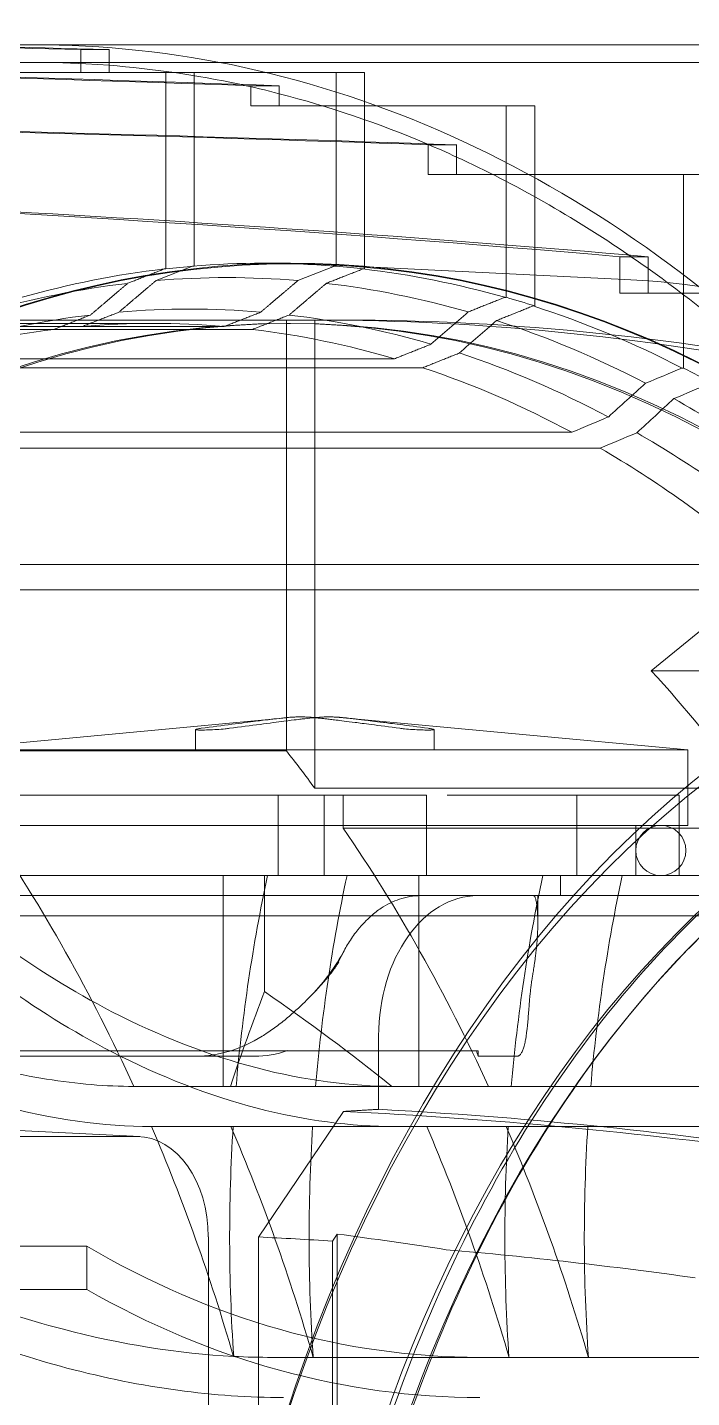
# Model space of a CAD drawing. Header units: millimetres. Extents: x -6314 to 11113, y -129 to 3675.
# Drawn here: x -4010.26 to -4003.64, y 2221.35 to 2235 of the extents above; entities that cross this region are included whole.
import ezdxf

# ---------------------------------------------------------------- set-up
doc = ezdxf.new("R2010")
doc.units = ezdxf.units.MM
doc.layers.add('Equipment', color=123, linetype='Continuous')

# ---------------------------------------------------------------- blocks, each defined once
blk = doc.blocks.new('A$C161d446f')
at = {"layer": 'Equipment', "linetype": 'Continuous', "lineweight": 0, "extrusion": (0, 1, 0)}
for p, q in [((-61.942, 557.337), (-69.579, 557.337)), ((-62.678, 557.06), (-62.678, 557.29)), ((-62.678, 557.29), (-62.395, 557.29)), ((-62.395, 557.29), (-62.395, 557.06)), ((-61.942, 557.161), (-69.579, 557.161)), ((-65.223, 555.104), (-65.223, 557.06)), ((-65.223, 557.06), (-63.335, 557.06)), ((-64.94, 555.132), (-64.94, 557.06)), ((-64.375, 556.73), (-64.375, 556.93)), ((-64.375, 556.93), (-64.092, 556.93)), ((-64.092, 556.93), (-64.092, 556.73)), ((-63.526, 557.06), (-63.526, 555.132)), ((-63.335, 557.06), (-62.678, 557.06)), ((-63.243, 557.06), (-63.243, 555.104)), ((-62.395, 557.06), (-62.678, 557.06)), ((-62.395, 557.06), (-60.981, 557.06)), ((-66.92, 554.736), (-66.92, 556.73)), ((-66.92, 556.73), (-64.802, 556.73)), ((-66.637, 554.821), (-66.637, 556.73)), ((-64.802, 556.73), (-64.375, 556.73)), ((-64.092, 556.73), (-64.375, 556.73)), ((-66.142, 556.045), (-66.142, 556.34)), ((-66.142, 556.34), (-65.86, 556.34)), ((-65.86, 556.34), (-65.86, 556.045)), ((-68.688, 556.045), (-66.503, 556.045)), ((-68.405, 554.117), (-68.405, 556.045)), ((-66.503, 556.045), (-66.142, 556.045)), ((-65.86, 556.045), (-66.142, 556.045)), ((-68.052, 554.864), (-68.052, 555.226)), ((-68.052, 555.226), (-67.769, 555.226)), ((-67.769, 555.226), (-67.769, 554.864)), ((-64.488, 555.161), (-64.445, 555.161)), ((-64.445, 555.161), (-64.217, 555.161)), ((-67.818, 555), (-64.912, 555.143)), ((-65.223, 555.104), (-65.207, 555.104)), ((-64.924, 555.132), (-64.94, 555.132)), ((-64.56, 554.989), (-64.924, 555.132)), ((-63.526, 555.132), (-63.51, 555.132)), ((-63.51, 555.132), (-63.146, 554.989)), ((-63.227, 555.104), (-63.243, 555.104)), ((-70.597, 554.864), (-68.381, 554.864)), ((-68.381, 554.864), (-68.052, 554.864)), ((-67.769, 554.864), (-68.052, 554.864)), ((-66.621, 554.821), (-66.637, 554.821)), ((-66.92, 554.736), (-66.904, 554.736)), ((-65.011, 554.595), (-61.122, 554.595)), ((-64.728, 549.932), (-64.728, 554.595)), ((-64.488, 554.561), (-64.445, 554.561)), ((-64.445, 554.595), (-64.445, 550.304)), ((-64.108, 554.502), (-39.697, 554.502)), ((-52.212, 554.531), (-63.825, 554.531)), ((-63.118, 554.561), (-50.869, 554.561)), ((-38.903, 554.209), (-65.522, 554.209)), ((-68.389, 554.117), (-68.405, 554.117)), ((-65.805, 554.12), (-39.185, 554.12)), ((-45.013, 553.477), (-67.29, 553.477)), ((-67.573, 553.319), (-58.506, 553.319)), ((-42.579, 552.159), (-69.199, 552.159)), ((-69.482, 551.909), (-42.862, 551.909)), ((-68.082, 551.101), (-69.042, 551.885)), ((-68.082, 551.101), (-70.291, 551.101)), ((-65.011, 550.634), (-68.448, 550.312)), ((-65.918, 550.516), (-65.918, 550.312)), ((-64.445, 550.634), (-61.334, 550.342)), ((-63.538, 550.516), (-63.538, 550.312)), ((-68.448, 550.312), (-61.66, 550.312)), ((-68.448, 549.561), (-68.448, 550.312)), ((-60.91, 550.304), (-64.445, 550.304)), ((-64.728, 549.932), (-69.042, 549.932)), ((-68.359, 549.561), (-68.359, 549.861)), ((-68.359, 549.861), (-67.341, 549.861)), ((-66.047, 549.861), (-67.341, 549.861)), ((-67.341, 549.861), (-67.341, 549.061)), ((-65.841, 549.861), (-64.823, 549.861)), ((-65.841, 549.061), (-65.841, 549.861)), ((-65.011, 549.534), (-65.011, 549.861)), ((-64.823, 549.861), (-64.823, 549.061)), ((-61.476, 549.861), (-64.823, 549.861)), ((-64.365, 549.861), (-64.365, 549.061)), ((-61.66, 549.561), (-68.448, 549.561)), ((-68.359, 549.484), (-68.359, 549.561)), ((-67.928, 549.561), (-67.928, 549.061)), ((-69.324, 549.534), (-68.359, 549.534)), ((-68.359, 549.534), (-65.011, 549.534)), ((-68.359, 549.138), (-68.359, 549.484)), ((-68.89, 549.061), (-67.132, 549.061)), ((-68.359, 549.061), (-68.359, 549.138)), ((-67.177, 548.861), (-67.177, 549.061)), ((-67.132, 549.061), (-56.265, 549.061)), ((-65.767, 549.061), (-65.767, 546.961)), ((-64.227, 549.061), (-64.227, 547.905)), ((-63.815, 546.961), (-63.815, 549.061)), ((-58.061, 548.861), (-73.352, 548.861)), ((-66.951, 548.861), (-66.951, 548.588)), ((-72.718, 548.661), (-57.586, 548.661)), ((-65.365, 547.461), (-65.365, 546.732)), ((-66.357, 547.261), (-66.746, 547.261)), ((-66.357, 547.261), (-66.357, 547.316)), ((-66.357, 547.316), (-61.9, 547.316)), ((-51.788, 547.261), (-64.129, 547.261)), ((-61.9, 547.316), (-55.372, 547.316)), ((-73.85, 546.961), (-65.527, 546.961)), ((-63.944, 546.961), (-65.527, 546.961)), ((-62.924, 546.961), (-63.944, 546.961)), ((-64.166, 545.46), (-65.015, 546.711)), ((-62.985, 546.46), (-58.121, 546.701)), ((-65.527, 546.561), (-73.85, 546.561)), ((-65.527, 546.561), (-63.914, 546.561)), ((-63.914, 546.561), (-63.101, 546.561)), ((-52.354, 546.461), (-62.96, 546.461)), ((-64.952, 545.489), (-64.952, 530.433)), ((-64.952, 545.489), (-64.904, 545.419)), ((-64.166, 545.46), (-64.166, 530.462)), ((-63.668, 545.461), (-63.668, 530.461)), ((-64.904, 545.419), (-64.904, 530.503)), ((-60.029, 545.37), (-62.455, 545.37)), ((-62.455, 545.37), (-62.455, 544.937)), ((-62.455, 544.937), (-60.176, 544.937)), ((-74.196, 544.261), (-66.374, 544.261)), ((-64.304, 544.261), (-66.374, 544.261)), ((-63.92, 544.271), (-63.918, 544.271))]:
    blk.add_line(p, q, dxfattribs=at)
at = {"layer": 'Equipment', "linetype": 'Continuous', "lineweight": 0, "extrusion": (0, 0, -1)}
for start, end in [(270, 90), (90, 270)]:
    blk.add_arc((68.178, 549.311), 0.25, start, end, dxfattribs=at)
at = {"layer": 'Equipment', "linetype": 'Continuous', "lineweight": 0}
for centre, major_axis, ratio, start_param, end_param in [((-61.942, 537.961), (0, 19.376), 0.707107, -0.040975, 0.577104), ((-61.942, 537.961), (0, -19.2), 0.707107, 0, 3.195786), ((-52.212, -252.682), (0, 810.1), 0.707107, 0, 0.017777), ((-46.485, -458.277), (0, 1015.512), 0.707107, 0.014279, 0.024522), ((-61.942, 537.961), (0, 19.2), 0.707107, 0.054193, 0.150667), ((-61.942, 537.961), (0, 19.2), 0.707107, 0.150667, 0.180139), ((-61.942, 537.961), (0, 19.2), 0.707107, 0.180139, 0.291521), ((-48.111, -473.166), (0, 1029.813), 0.707107, 0.013614, 0.024376), ((-64.488, 537.961), (0, 17.193), 0.707107, -0.647071, 0.647071), ((-61.942, 537.961), (0, 19.2), 0.707107, 0.291521, 0.314536), ((-64.445, 537.961), (0, 16.6), 0.707107, -3.926991, 2.356194), ((-61.942, 537.961), (0, 19.2), 0.707107, 0.314536, 0.450788), ((-50.02, 143.646), (0, 412.345), 0.707107, 0, 0.060909), ((-61.942, 537.961), (0, -19.2), 0.707107, -2.690804, -2.674827), ((-61.942, 537.961), (0, -19.2), 0.707107, -2.674827, -2.583637), ((-64.233, 537.961), (0, 17.2), 0.707107, 0.058172, 0.081485), ((-64.233, 537.961), (0, 17.2), 0.707107, -0.081485, -0.058172), ((-64.233, 537.961), (0, 17.2), 0.707107, 0.198985, 0.222768), ((-715.294, -944.426), (0, 1757.783), 0.707107, -0.549753, -0.549403), ((-64.728, 505.395), (0, 49.2), 0.707107, 0, 0.146869), ((-64.233, 537.961), (0, 17.2), 0.707107, 0.350134, 0.375007), ((-421.299, -1138.437), (0, 1764.605), 0.707107, -0.287052, -0.286748), ((-270.134, 106.989), (0, 530.55), 0.707107, -0.570107, -0.568932), ((-390.777, -990.332), (0, 1610.166), 0.707107, -0.288088, -0.287755), ((-73.38, 537.961), (0, 13.876), 0.707107, -3.141592653589998, 3.141592653589588), ((-73.256, 537.961), (0, 13.7), 0.707107, -3.141592653589998, 3.141592653589588), ((-73.626, 537.961), (0, 12.913), 0.707107, -3.141592653589998, 3.141592653589588), ((-73.751, 537.961), (0, 12.794), 0.707107, -3.141592653589998, 3.141592653589588), ((-56.596, 537.961), (0, -16.6), 0.707107, -2.409168, -2.376268), ((-56.596, 537.961), (0, -16.6), 0.707107, -2.342294, -2.143812), ((-75.391, 545.46), (0, 12.4), 0.707107, -1.449476, -1.276175), ((-72.648, 545.46), (0, 12.4), 0.707107, -1.449476, -1.276175), ((-62.659, 456.716), (0, 90.052), 0.737277, 0.035489, 0.102087), ((-56.596, 537.961), (0, -16.6), 0.707107, -2.115392, -1.960072), ((-75.391, 545.46), (0, 12.4), 0.707107, -1.667667, -1.481914), ((-53.853, 537.961), (0, -16.6), 0.707107, -2.115392, -1.960072), ((-72.648, 545.46), (0, 12.4), 0.707107, -1.66684, -1.481914), ((-62.96, 545.461), (0, 1), 0.707107, 0, 1.570796), ((-66.374, 558.661), (0, -14.8), 0.707107, 0, 0.383803)]:
    blk.add_ellipse(centre, major_axis=major_axis, ratio=ratio, start_param=start_param, end_param=end_param, dxfattribs=at)
at = {"layer": 'Equipment', "linetype": 'Continuous', "lineweight": 0, "extrusion": (0, 0, -1)}
for centre, major_axis, ratio, start_param, end_param in [((-52.495, -252.682), (0, 810.1), 0.707107, -0.017777, 0), ((-46.768, -458.277), (0, 1015.512), 0.707107, -0.024522, -0.014279), ((-48.394, -473.166), (0, 1029.813), 0.707107, -0.024376, -0.014275), ((-64.488, 537.961), (0, 17.2), 0.707107, -0.647193, 0.647193), ((-64.488, 537.961), (0, -16.6), 0.707107, -5.497787, 0.785398), ((-50.303, 143.646), (0, 412.345), 0.707107, -0.060909, -0.014328), ((-64.217, 537.961), (0, 17.2), 0.707107, -0.058172, 0.058172), ((-64.217, 537.961), (0, 17.2), 0.707107, -0.198985, -0.081485), ((-63.853, 537.961), (0, 17.057), 0.707107, -0.058659, 0.058659), ((-64.217, 537.961), (0, 17.2), 0.707107, 0.081485, 0.198985), ((-63.853, 537.961), (0, 17.057), 0.707107, -0.20067, -0.082168), ((-63.853, 537.961), (0, 17.057), 0.707107, 0.082168, 0.20067), ((-64.217, 537.961), (0, 17.2), 0.707107, -0.350134, -0.222768), ((-63.482, 537.961), (0, 16.743), 0.707107, -0.204498, -0.083717), ((-63.482, 537.961), (0, 16.743), 0.707107, -0.059764, 0.059764), ((-63.482, 537.961), (0, 16.743), 0.707107, 0.083717, 0.204498), ((-65.011, 505.395), (0, 49.2), 0.707107, -0.146869, 0), ((-63.853, 537.961), (0, 17.057), 0.707107, -0.353186, -0.224661), ((-582.119, -630.108), (0, -1391.097), 0.707107, -2.58988, -2.589437), ((-63.118, 537.961), (0, 16.6), 0.707107, -0.206279, -0.084438), ((-63.118, 537.961), (0, 16.6), 0.707107, -0.060277, 0.060277), ((-63.118, 537.961), (0, 16.6), 0.707107, 0.084438, 0.206279), ((-63.482, 537.961), (0, 16.743), 0.707107, -0.360131, -0.228962), ((-63.118, 537.961), (0, 16.6), 0.707107, -0.363365, -0.230964), ((-372.792, -890.893), (0, 1507.513), 0.707107, 0.289317, 0.289674), ((-63.853, 537.961), (0, 17.057), 0.707107, -0.528429, -0.378298), ((-243.095, 170.959), (0, -455.716), 0.707107, -2.568288, -2.566916), ((-63.482, 537.961), (0, 16.743), 0.707107, -0.539448, -0.385786), ((-346.076, -762.268), (0, 1373.279), 0.707107, 0.290498, 0.290889), ((-63.118, 537.961), (0, 16.6), 0.707107, -0.544596, -0.389275), ((-60.91, 537.961), (0, 16.6), 0.707107, -0.765325, -0.657376), ((-53.061, 537.961), (0, 16.6), 0.707107, -0.99778, -0.799299), ((-76.183, 545.46), (0, -12.4), 0.707107, -1.865418, -1.692117), ((-73.44, 545.46), (0, -12.4), 0.707107, -1.865418, -1.692117), ((-66.355, 547.461), (0, 1.4), 0.707107, 0, 1.570796), ((-38.55, 537.961), (-32.069, 0), 0.517638, 0.573016, 0.642308), ((-71.108, 537.961), (0, -16.6), 0.517638, -2.213105, -2.143812), ((-64.249, 548.849), (0.298, -1.571), 0.769674, 0.144825, 0.410061), ((-62.966, 456.716), (0, -90.08), 0.707782, -3.245576, -3.179218), ((-76.183, 545.46), (0, -12.4), 0.707107, -1.659678, -1.473926), ((-55.805, 537.961), (0, 16.6), 0.707107, -1.181521, -1.026201), ((-73.44, 545.46), (0, -12.4), 0.707107, -1.659678, -1.473926), ((-53.061, 537.961), (0, 16.6), 0.707107, -1.180857, -1.026201), ((-59.136, 456.716), (0, 89.152), 0.708518, -0.109501, -0.092204), ((-61.849, 456.716), (0, 88.8), 0.737277, -0.046682, -0.0354), ((-61.849, 456.716), (0, 88.8), 0.737277, -0.102087, -0.064036), ((-66.374, 558.661), (0, -14.4), 0.707107, -0.395046, 0)]:
    blk.add_ellipse(centre, major_axis=major_axis, ratio=ratio, start_param=start_param, end_param=end_param, dxfattribs=at)
at = {"layer": 'Equipment', "linetype": 'Continuous', "lineweight": 0}
for points, weights in [([(-65.207, 555.104), (-65.024, 555.032), (-64.843, 554.961)], [1.0007838848, 1.00169111883, 1.00258170902]), ([(-62.863, 554.961), (-63.044, 555.032), (-63.227, 555.104)], [1.00258170902, 1.00169111883, 1.0007838848]), ([(-64.843, 554.961), (-64.656, 554.801), (-64.472, 554.645)], [1, 1.0000437274, 1]), ([(-64.189, 554.673), (-64.373, 554.83), (-64.56, 554.989)], [1, 1.00004358437, 1]), ([(-63.146, 554.989), (-62.959, 554.83), (-62.775, 554.673)], [1, 1.00004358406, 1]), ([(-62.492, 554.645), (-62.676, 554.801), (-62.863, 554.961)], [1, 1.00004372402, 1]), ([(-66.257, 554.676), (-66.438, 554.748), (-66.621, 554.821)], [1, 1.00000900842, 1]), ([(-66.904, 554.736), (-66.721, 554.662), (-66.54, 554.59)], [1, 1.00000910124, 1]), ([(-64.472, 554.645), (-64.289, 554.573), (-64.108, 554.502)], [1.00451618284, 1.00543169368, 1.00632952501]), ([(-63.825, 554.531), (-64.006, 554.602), (-64.189, 554.673)], [1.00238083669, 1.00206346639, 1.00172783122]), ([(-62.775, 554.673), (-62.592, 554.602), (-62.411, 554.531)], [1.00172783122, 1.0020634664, 1.0023808367]), ([(-62.128, 554.502), (-62.309, 554.573), (-62.492, 554.645)], [1.00632952501, 1.00543169368, 1.00451618284]), ([(-65.522, 554.209), (-65.703, 554.281), (-65.886, 554.354)], [1, 1.00000952989, 1]), ([(-66.169, 554.266), (-65.986, 554.193), (-65.805, 554.12)], [1, 1.00000963535, 1]), ([(-65.86, 550.528), (-65.152, 550.621), (-65.011, 550.634)], [1, 2.58578643762, 3.3431457505]), ([(-64.728, 550.634), (-64.87, 550.621), (-65.577, 550.528)], [3.34314575051, 2.58578643763, 1]), ([(-65.011, 550.634), (-64.822, 550.652), (-63.88, 550.528)], [3.3431457505, 5.48528137424, 1]), ([(-63.597, 550.528), (-64.54, 550.652), (-64.728, 550.634)], [1, 5.48528137424, 3.34314575051])]:
    blk.add_rational_spline(points, weights, degree=2, dxfattribs=at)
for points, knots in [([(-67.818, 555), (-69.104, 554.936), (-70.38, 554.585), (-72.798, 553.346), (-73.937, 552.451), (-75.967, 550.203), (-76.854, 548.843), (-78.279, 545.799), (-78.816, 544.114), (-79.485, 540.594), (-79.616, 538.758), (-79.461, 535.122), (-79.174, 533.322), (-78.21, 529.936), (-77.532, 528.352), (-75.85, 525.561), (-74.847, 524.354), (-72.616, 522.451), (-71.39, 521.752), (-69.36, 521.101), (-68.59, 520.96), (-67.818, 520.922)], [0.034928, 0.034928, 0.034928, 0.034928, 0.347733, 0.347733, 0.66459, 0.66459, 0.985797, 0.985797, 1.308403, 1.308403, 1.631119, 1.631119, 1.953805, 1.953805, 2.276531, 2.276531, 2.598867, 2.598867, 2.918778, 2.918778, 3.106665, 3.106665, 3.106665, 3.106665]), ([(-65.577, 550.528), (-65.59, 550.526), (-65.605, 550.525), (-65.648, 550.52), (-65.676, 550.518), (-65.731, 550.515), (-65.761, 550.513), (-65.815, 550.511), (-65.84, 550.511), (-65.879, 550.511), (-65.895, 550.511), (-65.916, 550.513), (-65.92, 550.515), (-65.916, 550.518), (-65.908, 550.52), (-65.884, 550.525), (-65.873, 550.526), (-65.86, 550.528)], [-0.3168804, -0.3168804, -0.3168804, -0.3168804, -0.2895924, -0.2895924, -0.2481624, -0.2481624, -0.2068368, -0.2068368, -0.1655112, -0.1655112, -0.1241856, -0.1241856, -0.08286, -0.08286, -0.04143, -0.04143, -0.014142, -0.014142, -0.014142, -0.014142]), ([(-63.88, 550.528), (-63.866, 550.526), (-63.851, 550.525), (-63.809, 550.52), (-63.78, 550.518), (-63.725, 550.515), (-63.696, 550.513), (-63.641, 550.511), (-63.616, 550.511), (-63.577, 550.511), (-63.561, 550.511), (-63.541, 550.513), (-63.537, 550.515), (-63.541, 550.518), (-63.549, 550.52), (-63.572, 550.525), (-63.584, 550.526), (-63.597, 550.528)], [0.014142, 0.014142, 0.014142, 0.014142, 0.04143, 0.04143, 0.08286, 0.08286, 0.1241856, 0.1241856, 0.1655112, 0.1655112, 0.2068368, 0.2068368, 0.2481624, 0.2481624, 0.2895924, 0.2895924, 0.3168804, 0.3168804, 0.3168804, 0.3168804]), ([(-71.269, 525.486), (-70.335, 525.839), (-69.434, 526.412), (-67.818, 527.935), (-67.099, 528.875), (-65.906, 531.03), (-65.431, 532.243), (-64.771, 534.821), (-64.586, 536.186), (-64.526, 538.931), (-64.651, 540.311), (-65.197, 542.943), (-65.618, 544.195), (-66.711, 546.444), (-67.383, 547.44), (-68.906, 549.084), (-69.757, 549.729), (-70.855, 550.268), (-71.061, 550.357), (-71.269, 550.436)], [3.40275, 3.40275, 3.40275, 3.40275, 3.729082, 3.729082, 4.04828, 4.04828, 4.365013, 4.365013, 4.681479, 4.681479, 4.998021, 4.998021, 5.314503, 5.314503, 5.631097, 5.631097, 5.949468, 5.949468, 6.022028, 6.022028, 6.022028, 6.022028]), ([(-66.908, 548.861), (-66.909, 548.861), (-66.91, 548.861), (-66.911, 548.86), (-66.913, 548.86), (-66.914, 548.859), (-66.916, 548.858), (-66.918, 548.856), (-66.919, 548.854), (-66.921, 548.851), (-66.923, 548.848), (-66.924, 548.845), (-66.925, 548.842), (-66.926, 548.839), (-66.927, 548.837), (-66.928, 548.834), (-66.93, 548.829), (-66.931, 548.823), (-66.933, 548.817), (-66.934, 548.811), (-66.936, 548.804), (-66.937, 548.797), (-66.937, 548.794), (-66.938, 548.791), (-66.938, 548.788), (-66.94, 548.778), (-66.941, 548.767), (-66.943, 548.755), (-66.944, 548.743), (-66.945, 548.731), (-66.946, 548.717), (-66.947, 548.704), (-66.948, 548.69), (-66.949, 548.675), (-66.95, 548.66), (-66.95, 548.645), (-66.951, 548.629), (-66.951, 548.623), (-66.951, 548.618), (-66.951, 548.612), (-66.951, 548.597), (-66.951, 548.581), (-66.951, 548.565), (-66.951, 548.55), (-66.95, 548.534), (-66.95, 548.519), (-66.949, 548.503), (-66.949, 548.488), (-66.948, 548.472), (-66.947, 548.457), (-66.946, 548.442), (-66.945, 548.426), (-66.944, 548.411), (-66.943, 548.395), (-66.941, 548.38), (-66.94, 548.364), (-66.938, 548.349), (-66.937, 548.334), (-66.935, 548.318), (-66.933, 548.302), (-66.931, 548.287), (-66.93, 548.276), (-66.929, 548.265), (-66.927, 548.254), (-66.926, 548.24), (-66.924, 548.225), (-66.922, 548.211), (-66.92, 548.199), (-66.918, 548.186), (-66.916, 548.174), (-66.915, 548.163), (-66.913, 548.153), (-66.912, 548.143), (-66.91, 548.133), (-66.909, 548.123), (-66.907, 548.113), (-66.906, 548.104), (-66.904, 548.095), (-66.903, 548.086), (-66.901, 548.078), (-66.9, 548.07), (-66.899, 548.061), (-66.898, 548.06), (-66.898, 548.058), (-66.898, 548.056), (-66.897, 548.048), (-66.895, 548.039), (-66.894, 548.031), (-66.893, 548.022), (-66.891, 548.013), (-66.89, 548.004), (-66.889, 547.998), (-66.888, 547.992), (-66.887, 547.987), (-66.886, 547.975), (-66.884, 547.964), (-66.883, 547.953), (-66.882, 547.945), (-66.881, 547.936), (-66.88, 547.927), (-66.879, 547.919), (-66.878, 547.91), (-66.877, 547.902), (-66.876, 547.894), (-66.875, 547.886), (-66.874, 547.877), (-66.873, 547.87), (-66.873, 547.862), (-66.872, 547.853), (-66.872, 547.851), (-66.871, 547.849), (-66.871, 547.847), (-66.87, 547.838), (-66.87, 547.829), (-66.869, 547.82), (-66.868, 547.817), (-66.868, 547.814), (-66.868, 547.811), (-66.867, 547.798), (-66.866, 547.785), (-66.865, 547.771), (-66.864, 547.758), (-66.863, 547.745), (-66.862, 547.732), (-66.861, 547.72), (-66.86, 547.708), (-66.859, 547.695), (-66.858, 547.683), (-66.857, 547.671), (-66.856, 547.659), (-66.856, 547.648), (-66.855, 547.636), (-66.854, 547.624), (-66.853, 547.612), (-66.852, 547.601), (-66.851, 547.589), (-66.849, 547.578), (-66.848, 547.567), (-66.847, 547.555), (-66.846, 547.544), (-66.844, 547.532), (-66.843, 547.521), (-66.842, 547.514), (-66.841, 547.507), (-66.84, 547.5), (-66.839, 547.49), (-66.838, 547.48), (-66.836, 547.47), (-66.835, 547.459), (-66.833, 547.449), (-66.831, 547.439), (-66.831, 547.438), (-66.831, 547.437), (-66.831, 547.436), (-66.829, 547.428), (-66.828, 547.42), (-66.826, 547.412), (-66.825, 547.404), (-66.823, 547.396), (-66.821, 547.388), (-66.819, 547.38), (-66.817, 547.371), (-66.815, 547.363), (-66.813, 547.356), (-66.81, 547.349), (-66.808, 547.342), (-66.806, 547.336), (-66.804, 547.33), (-66.802, 547.324), (-66.8, 547.318), (-66.797, 547.312), (-66.794, 547.306), (-66.793, 547.303), (-66.791, 547.301), (-66.79, 547.298), (-66.787, 547.293), (-66.784, 547.289), (-66.781, 547.284), (-66.779, 547.281), (-66.776, 547.278), (-66.774, 547.275), (-66.771, 547.272), (-66.768, 547.269), (-66.764, 547.267), (-66.762, 547.266), (-66.76, 547.265), (-66.759, 547.264), (-66.757, 547.263), (-66.755, 547.262), (-66.753, 547.262), (-66.751, 547.262), (-66.75, 547.261), (-66.749, 547.261), (-66.748, 547.261), (-66.747, 547.261), (-66.746, 547.261)], [0, 0, 0, 0, 0.0023138, 0.0023138, 0.0023138, 0.0064843, 0.0064843, 0.0064843, 0.0120211, 0.0120211, 0.0120211, 0.0186212, 0.0186212, 0.0186212, 0.0229567, 0.0229567, 0.0229567, 0.0328928, 0.0328928, 0.0328928, 0.0422934, 0.0422934, 0.0422934, 0.0468311, 0.0468311, 0.0468311, 0.0605708, 0.0605708, 0.0605708, 0.0743649, 0.0743649, 0.0743649, 0.0881721, 0.0881721, 0.0881721, 0.1020704, 0.1020704, 0.1020704, 0.1066694, 0.1066694, 0.1066694, 0.1199614, 0.1199614, 0.1199614, 0.1332511, 0.1332511, 0.1332511, 0.1465624, 0.1465624, 0.1465624, 0.1599317, 0.1599317, 0.1599317, 0.1735059, 0.1735059, 0.1735059, 0.1872564, 0.1872564, 0.1872564, 0.2013796, 0.2013796, 0.2013796, 0.2113076, 0.2113076, 0.2113076, 0.2247054, 0.2247054, 0.2247054, 0.2365566, 0.2365566, 0.2365566, 0.2469712, 0.2469712, 0.2469712, 0.2568315, 0.2568315, 0.2568315, 0.2662339, 0.2662339, 0.2662339, 0.2751094, 0.2751094, 0.2751094, 0.277036, 0.277036, 0.277036, 0.2862792, 0.2862792, 0.2862792, 0.2966459, 0.2966459, 0.2966459, 0.303245, 0.303245, 0.303245, 0.3161872, 0.3161872, 0.3161872, 0.3263562, 0.3263562, 0.3263562, 0.3357085, 0.3357085, 0.3357085, 0.3445651, 0.3445651, 0.3445651, 0.352983, 0.352983, 0.352983, 0.3550137, 0.3550137, 0.3550137, 0.364159, 0.364159, 0.364159, 0.3671869, 0.3671869, 0.3671869, 0.3804372, 0.3804372, 0.3804372, 0.3929978, 0.3929978, 0.3929978, 0.4049282, 0.4049282, 0.4049282, 0.4165083, 0.4165083, 0.4165083, 0.4279112, 0.4279112, 0.4279112, 0.4392463, 0.4392463, 0.4392463, 0.4506056, 0.4506056, 0.4506056, 0.4620749, 0.4620749, 0.4620749, 0.4693215, 0.4693215, 0.4693215, 0.4797321, 0.4797321, 0.4797321, 0.4904178, 0.4904178, 0.4904178, 0.491341, 0.491341, 0.491341, 0.4994421, 0.4994421, 0.4994421, 0.5076265, 0.5076265, 0.5076265, 0.5162162, 0.5162162, 0.5162162, 0.523596, 0.523596, 0.523596, 0.5298398, 0.5298398, 0.5298398, 0.5364574, 0.5364574, 0.5364574, 0.539577, 0.539577, 0.539577, 0.5450152, 0.5450152, 0.5450152, 0.5490099, 0.5490099, 0.5490099, 0.5534325, 0.5534325, 0.5534325, 0.5555467, 0.5555467, 0.5555467, 0.5577446, 0.5577446, 0.5577446, 0.5590391, 0.5590391, 0.5590391, 0.5601829, 0.5601829, 0.5601829, 0.5601829]), ([(-64.966, 548.202), (-64.971, 548.214), (-64.985, 548.244), (-65.026, 548.323), (-65.048, 548.364), (-65.1, 548.445), (-65.128, 548.485), (-65.2, 548.573), (-65.244, 548.619), (-65.322, 548.688), (-65.355, 548.713), (-65.448, 548.774), (-65.509, 548.805), (-65.606, 548.837), (-65.64, 548.846), (-65.71, 548.858), (-65.746, 548.861), (-65.781, 548.861)], [0.0003323, 0.0003323, 0.0003323, 0.0003323, 0.0630154, 0.0630154, 0.142464, 0.142464, 0.2277832, 0.2277832, 0.3452748, 0.3452748, 0.4264411, 0.4264411, 0.568244, 0.568244, 0.6461877, 0.6461877, 0.7254965, 0.7254965, 0.7254965, 0.7254965]), ([(-68.812, 527.241), (-68.023, 527.968), (-67.309, 528.882), (-66.12, 530.985), (-65.643, 532.17), (-64.973, 534.698), (-64.778, 536.039), (-64.694, 538.743), (-64.803, 540.105), (-65.315, 542.709), (-65.716, 543.95), (-66.764, 546.186), (-67.412, 547.18), (-68.36, 548.243), (-68.583, 548.469), (-68.812, 548.68)], [3.719079, 3.719079, 3.719079, 3.719079, 4.038042, 4.038042, 4.353309, 4.353309, 4.668172, 4.668172, 4.983156, 4.983156, 5.298056, 5.298056, 5.613051, 5.613051, 5.705699, 5.705699, 5.705699, 5.705699]), ([(-61.569, 548.411), (-61.937, 548.142), (-62.32, 547.904), (-63.188, 547.457), (-63.676, 547.268), (-64.629, 547.02), (-65.093, 546.961), (-65.527, 546.961)], [-9.961709, -9.961709, -9.961709, -9.961709, -9.222774, -9.222774, -8.300756, -8.300756, -7.378738, -7.378738, -7.378738, -7.378738]), ([(-58.575, 548.411), (-58.763, 548.301), (-58.95, 548.197), (-59.449, 547.93), (-59.778, 547.769), (-60.44, 547.483), (-60.773, 547.358), (-61.427, 547.158), (-61.748, 547.083), (-62.361, 546.984), (-62.653, 546.961), (-62.924, 546.961)], [-7.8384, -7.8384, -7.8384, -7.8384, -7.507285, -7.507285, -6.933033, -6.933033, -6.358781, -6.358781, -5.784528, -5.784528, -5.210276, -5.210276, -5.210276, -5.210276]), ([(-64.967, 548.202), (-64.967, 548.202), (-64.967, 548.202), (-64.967, 548.202), (-64.967, 548.202), (-64.967, 548.201), (-64.966, 548.199), (-64.966, 548.198), (-64.965, 548.197), (-64.964, 548.196), (-64.964, 548.195), (-64.963, 548.193), (-64.962, 548.191)], [-0.0000006092, -0.0000006092, -0.0000006092, -0.0000006092, 0.0000003571, 0.0000003571, 0.0000003571, 0.0002467439, 0.0002467439, 0.0002467439, 0.0003817274, 0.0003817274, 0.0003817274, 0.0005434004, 0.0005434004, 0.0005434004, 0.0005434004]), ([(-64.962, 548.191), (-64.961, 548.19), (-64.96, 548.189), (-64.96, 548.188), (-64.959, 548.186), (-64.958, 548.185), (-64.957, 548.184), (-64.956, 548.182), (-64.956, 548.181), (-64.955, 548.18), (-64.954, 548.179), (-64.954, 548.178), (-64.954, 548.178), (-64.951, 548.174), (-64.948, 548.17), (-64.945, 548.165), (-64.943, 548.161), (-64.939, 548.156), (-64.936, 548.151), (-64.932, 548.146), (-64.929, 548.141), (-64.925, 548.135), (-64.921, 548.13), (-64.916, 548.124), (-64.912, 548.118), (-64.907, 548.112), (-64.903, 548.106), (-64.898, 548.099), (-64.893, 548.093), (-64.888, 548.087), (-64.883, 548.08), (-64.878, 548.074), (-64.873, 548.067), (-64.867, 548.061), (-64.859, 548.05), (-64.849, 548.039), (-64.84, 548.027), (-64.83, 548.016), (-64.82, 548.004), (-64.81, 547.993), (-64.799, 547.981), (-64.789, 547.969), (-64.777, 547.956), (-64.766, 547.944), (-64.755, 547.932), (-64.744, 547.919), (-64.736, 547.911), (-64.728, 547.902), (-64.719, 547.894), (-64.707, 547.881), (-64.695, 547.868), (-64.683, 547.855), (-64.67, 547.843), (-64.657, 547.83), (-64.644, 547.817), (-64.641, 547.814), (-64.639, 547.811), (-64.636, 547.808), (-64.621, 547.794), (-64.606, 547.779), (-64.59, 547.764), (-64.574, 547.749), (-64.557, 547.734), (-64.541, 547.719), (-64.523, 547.702), (-64.505, 547.686), (-64.486, 547.67), (-64.467, 547.654), (-64.448, 547.638), (-64.429, 547.622), (-64.409, 547.606), (-64.39, 547.591), (-64.37, 547.576), (-64.351, 547.561), (-64.332, 547.547), (-64.312, 547.533), (-64.293, 547.519), (-64.274, 547.506), (-64.254, 547.493), (-64.238, 547.482), (-64.221, 547.471), (-64.204, 547.461)], [0.0005434, 0.0005434, 0.0005434, 0.0005434, 0.0006621, 0.0006621, 0.0006621, 0.00078656, 0.00078656, 0.00078656, 0.00091875, 0.00091875, 0.00091875, 0.00098215, 0.00098215, 0.00098215, 0.00136791, 0.00136791, 0.00136791, 0.0017592, 0.0017592, 0.0017592, 0.00215228, 0.00215228, 0.00215228, 0.00253968, 0.00253968, 0.00253968, 0.00292054, 0.00292054, 0.00292054, 0.00328789, 0.00328789, 0.00328789, 0.00363192, 0.00363192, 0.00363192, 0.00420159, 0.00420159, 0.00420159, 0.00477607, 0.00477607, 0.00477607, 0.0053492, 0.0053492, 0.0053492, 0.00591611, 0.00591611, 0.00591611, 0.00629835, 0.00629835, 0.00629835, 0.0068603, 0.0068603, 0.0068603, 0.00741716, 0.00741716, 0.00741716, 0.00753405, 0.00753405, 0.00753405, 0.00816396, 0.00816396, 0.00816396, 0.00883684, 0.00883684, 0.00883684, 0.00955905, 0.00955905, 0.00955905, 0.01030892, 0.01030892, 0.01030892, 0.0110588, 0.0110588, 0.0110588, 0.01178411, 0.01178411, 0.01178411, 0.01249591, 0.01249591, 0.01249591, 0.01310268, 0.01310268, 0.01310268, 0.01310268]), ([(-65.527, 546.561), (-65.093, 546.561), (-64.629, 546.62), (-63.676, 546.868), (-63.188, 547.057), (-62.32, 547.504), (-61.937, 547.742), (-61.569, 548.011)], [7.378738, 7.378738, 7.378738, 7.378738, 8.300756, 8.300756, 9.222774, 9.222774, 9.961709, 9.961709, 9.961709, 9.961709]), ([(-63.101, 546.561), (-62.628, 546.561), (-62.114, 546.631), (-61.042, 546.917), (-60.482, 547.132), (-59.546, 547.584), (-59.171, 547.789), (-58.797, 548.011)], [0, 0, 0, 0, 1.003382, 1.003382, 2.006764, 2.006764, 2.663918, 2.663918, 2.663918, 2.663918]), ([(-64.204, 547.461), (-64.1, 547.397), (-63.992, 547.347), (-63.77, 547.279), (-63.657, 547.261), (-63.544, 547.261)], [0.0000767, 0.0000767, 0.0000767, 0.0000767, 0.2412911, 0.2412911, 0.4824966, 0.4824966, 0.4824966, 0.4824966]), ([(-66.34, 547.316), (-66.343, 547.307), (-66.346, 547.298), (-66.348, 547.289), (-66.351, 547.28), (-66.354, 547.27), (-66.357, 547.261)], [-0.03008456, -0.03008456, -0.03008456, -0.03008456, -0.01527259, -0.01527259, -0.01527259, -0.00012672, -0.00012672, -0.00012672, -0.00012672]), ([(-60.029, 545.37), (-60.767, 545.01), (-61.499, 544.73), (-62.798, 544.39), (-63.371, 544.3), (-63.918, 544.271)], [6.048925, 6.048925, 6.048925, 6.048925, 7.414178, 7.414178, 8.544493, 8.544493, 8.544493, 8.544493]), ([(-64.416, 543.861), (-63.734, 543.861), (-63.007, 543.957), (-61.578, 544.335), (-60.88, 544.599), (-60.176, 544.937)], [-8.363787, -8.363787, -8.363787, -8.363787, -6.917881, -6.917881, -5.604567, -5.604567, -5.604567, -5.604567])]:
    blk.add_open_spline(points, degree=3, knots=knots, dxfattribs=at)
for points, degree in [([(-64.696, 547.869), (-64.825, 548.002), (-64.937, 548.155), (-65.024, 548.318)], 3), ([(-65.365, 546.732), (-65.19, 546.722), (-65.015, 546.711)], 2), ([(-63.92, 544.271), (-64.049, 544.264), (-64.178, 544.261), (-64.304, 544.261)], 3)]:
    blk.add_open_spline(points, degree=degree, dxfattribs=at)

msp = doc.modelspace()

# ---------------------------------------------------------------- block references
at = {"xscale": -1}
msp.add_blockref('A$C161d446f', (-4072.123, 1677.491), dxfattribs=at)

doc.saveas('drawing.dxf')
